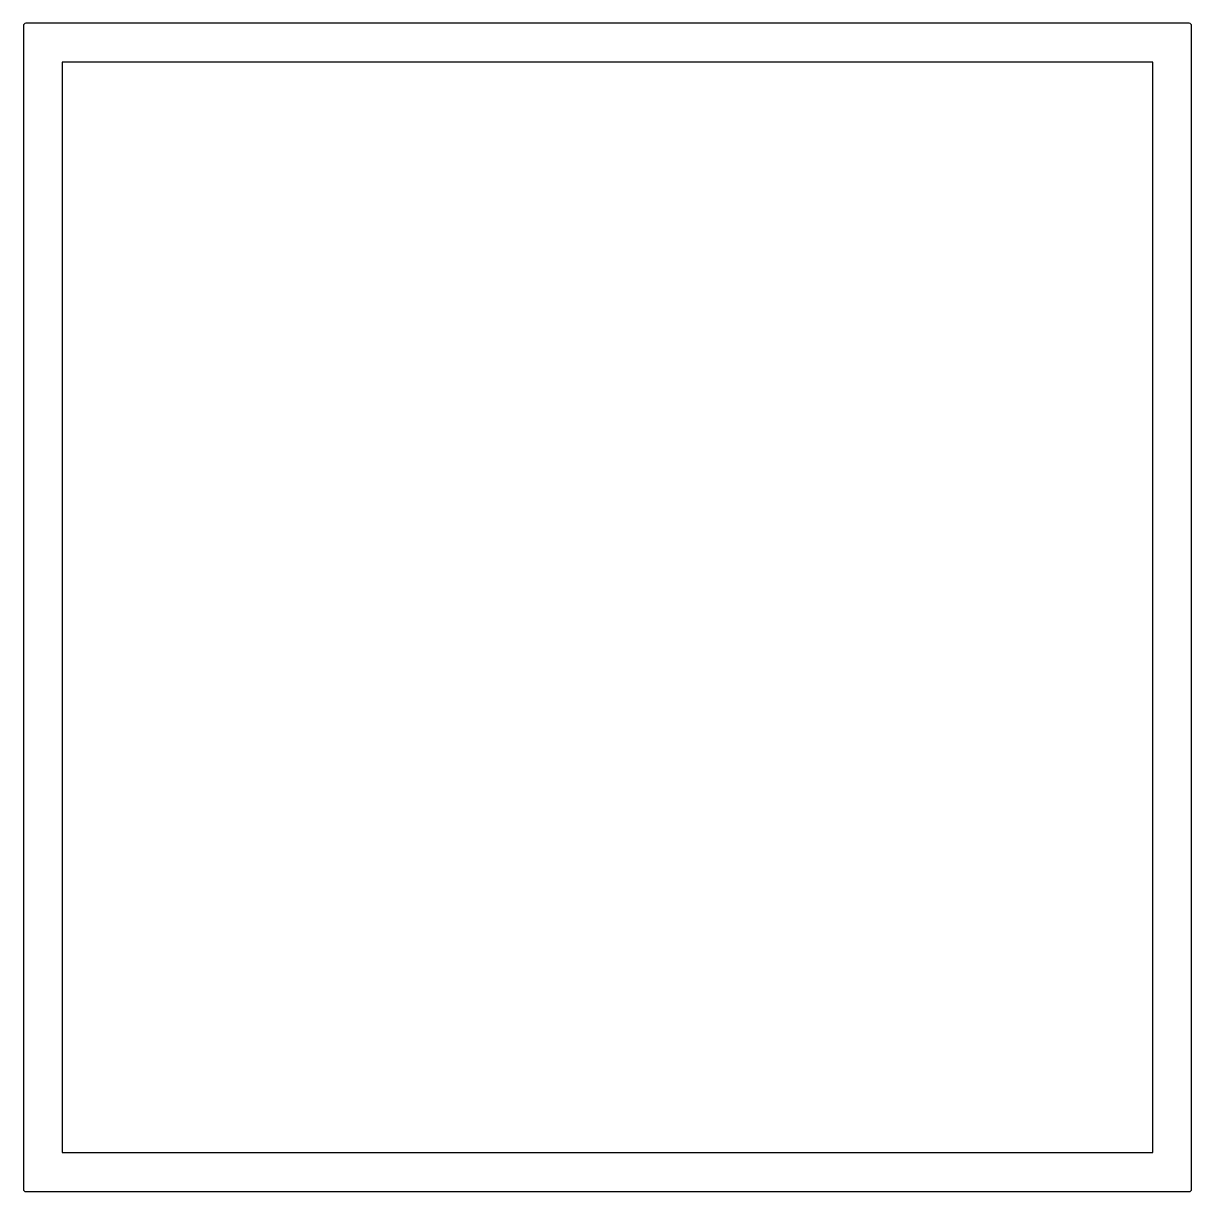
# Model space of a CAD drawing. Extents: x -60 to 60, y -57 to 63.
import ezdxf

# ---------------------------------------------------------------- set-up
doc = ezdxf.new("R2010")
doc.units = 0
doc.layers.get('0').update_dxf_attribs({"linetype": 'CONTINUOUS'})

msp = doc.modelspace()

# ---------------------------------------------------------------- linework, layer by layer
for p, q in [((-59.81, 62.61), (-59.81, -56.89)), ((59.94, 62.86), (-59.56, 62.86)), ((60.19, -56.89), (60.19, 62.61)), ((56.19, 58.86), (-55.81, 58.86)), ((-55.81, 58.86), (-55.81, -53.14)), ((56.19, -53.14), (56.19, 58.86)), ((-55.81, -53.14), (56.19, -53.14)), ((-59.56, -57.14), (59.94, -57.14))]:
    msp.add_line(p, q)
for centre, start, end in [((-59.56, 62.61), 90, 180), ((59.94, 62.61), 0, 90), ((-59.56, -56.89), 180, 270), ((59.94, -56.89), 270, 0)]:
    msp.add_arc(centre, 0.25, start, end)

doc.saveas('drawing.dxf')
